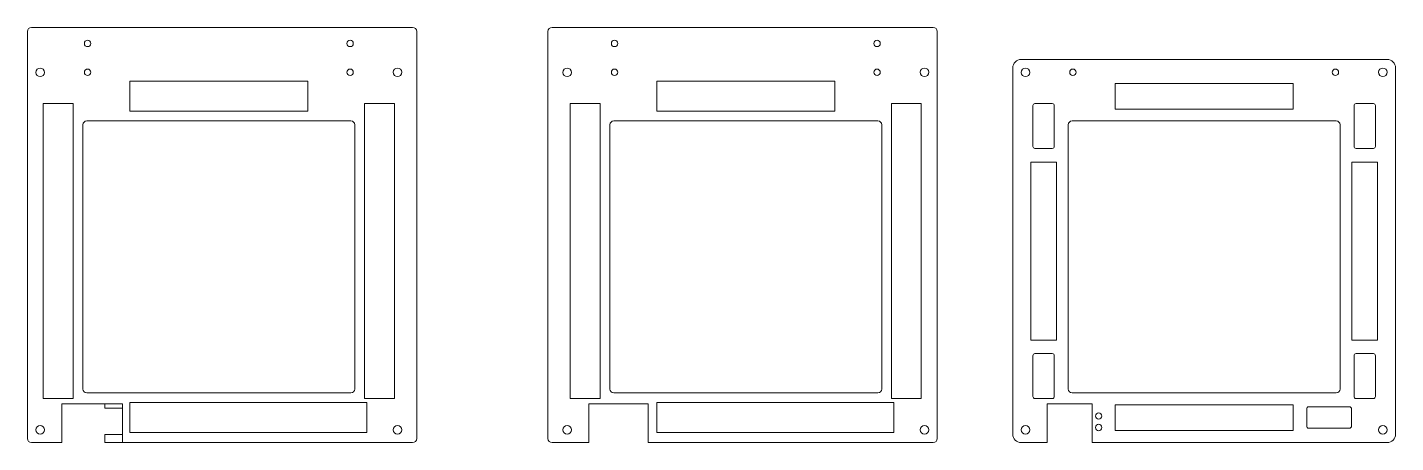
# Model space of a CAD drawing. Header units: millimetres. Extents: x -2196 to -762, y -68 to 126.
# Drawn here: x -2196 to -1556, y -68 to 126 of the extents above; entities that cross this region are included whole.
import ezdxf

# ---------------------------------------------------------------- set-up
doc = ezdxf.new("R2010")
doc.units = ezdxf.units.MM
doc.header["$MEASUREMENT"] = 0
doc.layers.add('Cut', color=7, linetype='Continuous')

msp = doc.modelspace()

# ---------------------------------------------------------------- linework, layer by layer
at = {"layer": 'Cut', "color": 250, "lineweight": 9}
for points in [[(-2188.113, -47.1854), (-2174.113, -47.1854), (-2174.113, 90.6544), (-2188.113, 90.6544), (-2188.113, -47.1854)], [(-2038.0331, -47.1854), (-2024.0331, -47.1854), (-2024.0331, 90.6544), (-2038.0331, 90.6544), (-2038.0331, -47.1854)], [(-1941.7938, -47.1854), (-1927.7938, -47.1854), (-1927.7938, 90.6544), (-1941.7938, 90.6544), (-1941.7938, -47.1854)], [(-1791.7139, -47.1854), (-1777.7139, -47.1854), (-1777.7139, 90.6544), (-1791.7139, 90.6544), (-1791.7139, -47.1854)], [(-1726.5498, -19.8255), (-1714.5498, -19.8255), (-1714.5498, 63.2945), (-1726.5498, 63.2945), (-1726.5498, -19.8255)], [(-1576.4699, -19.8255), (-1564.4699, -19.8255), (-1564.4699, 63.2945), (-1576.4699, 63.2945), (-1576.4699, -19.8255)], [(-2159.4131, -51.6874), (-2151.0599, -51.6874), (-2151.0599, -49.5756), (-2159.4131, -49.5756), (-2159.4131, -51.6874)], [(-2159.4131, -67.7655), (-2151.0599, -67.7655), (-2151.0599, -63.9641), (-2159.4131, -63.9641), (-2159.4131, -67.7655)]]:
    msp.add_lwpolyline(points, close=True, dxfattribs=at)
for centre, major_axis, ratio in [((-2167.4214, 118.7345), (0, 1.5), 1), ((-2044.7245, 118.7345), (0, 1.5), 1), ((-1921.1022, 118.7345), (0, 1.5), 1), ((-1798.4053, 118.7345), (0, 1.5), 1), ((-2189.573, 105.2269), (0, 2), 1), ((-2167.4214, 105.2563), (0, 1.5), 1), ((-2044.7245, 105.2563), (0, 1.5), 1), ((-2022.573, 105.2345), (0, 2), 1), ((-1943.2538, 105.2269), (0, 2), 1), ((-1921.1022, 105.2563), (0, 1.5), 1), ((-1798.4053, 105.2563), (0, 1.5), 1), ((-1776.2538, 105.2345), (0, 2), 1), ((-1729.0098, 105.2269), (0, 2), 1), ((-1706.8582, 105.2563), (0, 1.5), 1), ((-1584.1613, 105.2563), (0, 1.5), 1), ((-1562.0098, 105.2345), (0, 2), 1), ((-1694.8362, -55.3343), (0, 1.5001), 0.99993334), ((-2189.573, -61.7655), (0, 2), 1), ((-2022.573, -61.7731), (0, 2), 1), ((-1943.2538, -61.7655), (0, 2), 1), ((-1776.2538, -61.7731), (0, 2), 1), ((-1729.0098, -61.7655), (0, 2), 1), ((-1694.8362, -60.6836), (0, 1.5001), 0.99993334), ((-1562.0098, -61.7731), (0, 2), 1)]:
    msp.add_ellipse(centre, major_axis=major_axis, ratio=ratio, dxfattribs=at)
for points, knots in [([(-2015.5731, 126.2345), (-2015.5731, 126.2345), (-2193.5731, 126.2345), (-2193.5731, 126.2345), (-2193.5731, 126.2345), (-2194.6731, 126.2345), (-2195.5731, 125.3345), (-2195.5731, 124.2345), (-2195.5731, 124.2345), (-2195.5731, 124.2345), (-2195.5731, -65.7655), (-2195.5731, -65.7655), (-2195.5731, -65.7655), (-2195.5731, -66.8654), (-2194.6731, -67.7655), (-2193.5731, -67.7655), (-2193.5731, -67.7655), (-2193.5731, -67.7655), (-2179.4131, -67.7655), (-2179.4131, -67.7655), (-2179.4131, -67.7655), (-2179.4131, -67.7655), (-2179.4131, -49.5755), (-2179.4131, -49.5755), (-2179.4131, -49.5755), (-2179.4131, -49.5755), (-2151.0599, -49.5755), (-2151.0599, -49.5755), (-2151.0599, -49.5755), (-2151.0599, -49.5755), (-2151.0599, -67.7655), (-2151.0599, -67.7655), (-2151.0599, -67.7655), (-2151.0599, -67.7655), (-2015.5731, -67.7655), (-2015.5731, -67.7655), (-2015.5731, -67.7655), (-2014.4731, -67.7655), (-2013.5731, -66.8655), (-2013.5731, -65.7655), (-2013.5731, -65.7655), (-2013.5731, -65.7655), (-2013.5731, 124.2345), (-2013.5731, 124.2345), (-2013.5731, 124.2345), (-2013.5731, 125.3345), (-2014.4731, 126.2345), (-2015.5731, 126.2345)], [0, 0, 0, 0, 0.07692308, 0.07692308, 0.07692308, 0.07692308, 0.15384615, 0.15384615, 0.15384615, 0.15384615, 0.23076923, 0.23076923, 0.23076923, 0.23076923, 0.30769231, 0.30769231, 0.30769231, 0.30769231, 0.38461538, 0.38461538, 0.38461538, 0.38461538, 0.46153846, 0.46153846, 0.46153846, 0.46153846, 0.53846154, 0.53846154, 0.53846154, 0.53846154, 0.61538462, 0.61538462, 0.61538462, 0.61538462, 0.69230769, 0.69230769, 0.69230769, 0.69230769, 0.76923077, 0.76923077, 0.76923077, 0.76923077, 0.84615385, 0.84615385, 0.84615385, 0.84615385, 1, 1, 1, 1]), ([(-1772.2536, 126.2345), (-1772.2536, 126.2345), (-1950.2536, 126.2345), (-1950.2536, 126.2345), (-1950.2536, 126.2345), (-1951.3536, 126.2345), (-1952.2536, 125.3345), (-1952.2536, 124.2345), (-1952.2536, 124.2345), (-1952.2536, 124.2345), (-1952.2536, -65.7655), (-1952.2536, -65.7655), (-1952.2536, -65.7655), (-1952.2536, -66.8655), (-1951.3536, -67.7655), (-1950.2536, -67.7655), (-1950.2536, -67.7655), (-1950.2536, -67.7655), (-1933.0939, -67.7655), (-1933.0939, -67.7655), (-1933.0939, -67.7655), (-1933.0939, -67.7655), (-1933.0939, -49.5755), (-1933.0939, -49.5755), (-1933.0939, -49.5755), (-1933.0939, -49.5755), (-1905.4332, -49.5755), (-1905.4332, -49.5755), (-1905.4332, -49.5755), (-1905.4332, -49.5755), (-1905.4332, -67.7655), (-1905.4332, -67.7655), (-1905.4332, -67.7655), (-1905.4332, -67.7655), (-1772.2536, -67.7655), (-1772.2536, -67.7655), (-1772.2536, -67.7655), (-1771.1536, -67.7655), (-1770.2536, -66.8655), (-1770.2536, -65.7655), (-1770.2536, -65.7655), (-1770.2536, -65.7655), (-1770.2536, 124.2345), (-1770.2536, 124.2345), (-1770.2536, 124.2345), (-1770.2536, 125.3345), (-1771.1536, 126.2345), (-1772.2536, 126.2345)], [0, 0, 0, 0, 0.07692308, 0.07692308, 0.07692308, 0.07692308, 0.15384615, 0.15384615, 0.15384615, 0.15384615, 0.23076923, 0.23076923, 0.23076923, 0.23076923, 0.30769231, 0.30769231, 0.30769231, 0.30769231, 0.38461538, 0.38461538, 0.38461538, 0.38461538, 0.46153846, 0.46153846, 0.46153846, 0.46153846, 0.53846154, 0.53846154, 0.53846154, 0.53846154, 0.61538462, 0.61538462, 0.61538462, 0.61538462, 0.69230769, 0.69230769, 0.69230769, 0.69230769, 0.76923077, 0.76923077, 0.76923077, 0.76923077, 0.84615385, 0.84615385, 0.84615385, 0.84615385, 1, 1, 1, 1]), ([(-1731.0097, 111.2345), (-1731.0097, 111.2345), (-1560.0099, 111.2345), (-1560.0099, 111.2345), (-1560.0099, 111.2345), (-1557.8099, 111.2345), (-1556.0098, 109.4344), (-1556.0098, 107.2344), (-1556.0098, 107.2344), (-1556.0098, 107.2344), (-1556.0098, -63.7654), (-1556.0098, -63.7654), (-1556.0098, -63.7654), (-1556.0098, -65.9654), (-1557.8099, -67.7655), (-1560.0099, -67.7655), (-1560.0099, -67.7655), (-1560.0099, -67.7655), (-1697.85, -67.7655), (-1697.85, -67.7655), (-1697.85, -67.7655), (-1697.85, -67.7655), (-1697.85, -49.5755), (-1697.85, -49.5755), (-1697.85, -49.5755), (-1697.85, -49.5755), (-1698.8499, -49.5755), (-1698.8499, -49.5755), (-1698.8499, -49.5755), (-1698.8499, -49.5755), (-1699.8729, -49.5755), (-1699.8729, -49.5755), (-1699.8729, -49.5755), (-1699.8729, -49.5755), (-1718.8499, -49.5755), (-1718.8499, -49.5755), (-1718.8499, -49.5755), (-1718.8499, -49.5755), (-1718.8499, -67.7655), (-1718.8499, -67.7655), (-1718.8499, -67.7655), (-1718.8499, -67.7655), (-1731.0097, -67.7655), (-1731.0097, -67.7655), (-1731.0097, -67.7655), (-1733.2097, -67.7655), (-1735.0098, -65.9654), (-1735.0098, -63.7654), (-1735.0098, -63.7654), (-1735.0098, -63.7654), (-1735.0098, 107.2344), (-1735.0098, 107.2344), (-1735.0098, 107.2344), (-1735.0098, 109.4344), (-1733.2097, 111.2345), (-1731.0097, 111.2345)], [0, 0, 0, 0, 0.06666667, 0.06666667, 0.06666667, 0.06666667, 0.13333333, 0.13333333, 0.13333333, 0.13333333, 0.2, 0.2, 0.2, 0.2, 0.26666667, 0.26666667, 0.26666667, 0.26666667, 0.33333333, 0.33333333, 0.33333333, 0.33333333, 0.4, 0.4, 0.4, 0.4, 0.46666667, 0.46666667, 0.46666667, 0.46666667, 0.53333333, 0.53333333, 0.53333333, 0.53333333, 0.6, 0.6, 0.6, 0.6, 0.66666667, 0.66666667, 0.66666667, 0.66666667, 0.73333333, 0.73333333, 0.73333333, 0.73333333, 0.8, 0.8, 0.8, 0.8, 0.86666667, 0.86666667, 0.86666667, 0.86666667, 1, 1, 1, 1]), ([(-2064.5131, 87.0445), (-2064.5131, 87.0445), (-2064.5131, 101.0445), (-2064.5131, 101.0445), (-2064.5131, 101.0445), (-2064.5131, 101.0445), (-2147.6331, 101.0445), (-2147.6331, 101.0445), (-2147.6331, 101.0445), (-2147.6331, 101.0445), (-2147.6331, 87.0445), (-2147.6331, 87.0445), (-2147.6331, 87.0445), (-2147.6331, 87.0445), (-2064.5131, 87.0445), (-2064.5131, 87.0445)], [0, 0, 0, 0, 0.2, 0.2, 0.2, 0.2, 0.4, 0.4, 0.4, 0.4, 0.6, 0.6, 0.6, 0.6, 1, 1, 1, 1]), ([(-1818.1939, 87.0445), (-1818.1939, 87.0445), (-1818.1939, 101.0445), (-1818.1939, 101.0445), (-1818.1939, 101.0445), (-1818.1939, 101.0445), (-1901.3139, 101.0445), (-1901.3139, 101.0445), (-1901.3139, 101.0445), (-1901.3139, 101.0445), (-1901.3139, 87.0445), (-1901.3139, 87.0445), (-1901.3139, 87.0445), (-1901.3139, 87.0445), (-1818.1939, 87.0445), (-1818.1939, 87.0445)], [0, 0, 0, 0, 0.2, 0.2, 0.2, 0.2, 0.4, 0.4, 0.4, 0.4, 0.6, 0.6, 0.6, 0.6, 1, 1, 1, 1]), ([(-1603.9499, 88.0445), (-1603.9499, 88.0445), (-1603.9499, 100.0445), (-1603.9499, 100.0445), (-1603.9499, 100.0445), (-1603.9499, 100.0445), (-1687.0699, 100.0445), (-1687.0699, 100.0445), (-1687.0699, 100.0445), (-1687.0699, 100.0445), (-1687.0699, 88.0445), (-1687.0699, 88.0445), (-1687.0699, 88.0445), (-1687.0699, 88.0445), (-1603.9499, 88.0445), (-1603.9499, 88.0445)], [0, 0, 0, 0, 0.2, 0.2, 0.2, 0.2, 0.4, 0.4, 0.4, 0.4, 0.6, 0.6, 0.6, 0.6, 1, 1, 1, 1]), ([(-1716.5023, 69.6546), (-1716.5023, 69.6546), (-1724.5973, 69.6546), (-1724.5973, 69.6546), (-1724.5973, 69.6546), (-1724.8497, 69.6545), (-1725.0919, 69.7572), (-1725.2705, 69.9401), (-1725.2705, 69.9401), (-1725.4491, 70.123), (-1725.5495, 70.3725), (-1725.5497, 70.6313), (-1725.5497, 70.6313), (-1725.5497, 70.6313), (-1725.5497, 89.6777), (-1725.5497, 89.6777), (-1725.5497, 89.6777), (-1725.5498, 89.9366), (-1725.4497, 90.1849), (-1725.2713, 90.3681), (-1725.2713, 90.3681), (-1725.093, 90.5513), (-1724.8497, 90.6543), (-1724.5973, 90.6544), (-1724.5973, 90.6544), (-1724.5973, 90.6544), (-1716.5023, 90.6544), (-1716.5023, 90.6544), (-1716.5023, 90.6544), (-1716.2498, 90.6546), (-1716.0077, 90.5519), (-1715.829, 90.369), (-1715.829, 90.369), (-1715.6505, 90.1861), (-1715.55, 89.9366), (-1715.5499, 89.6777), (-1715.5499, 89.6777), (-1715.5499, 89.6777), (-1715.5499, 70.6313), (-1715.5499, 70.6313), (-1715.5499, 70.6313), (-1715.5497, 70.3725), (-1715.6498, 70.1241), (-1715.8282, 69.941), (-1715.8282, 69.941), (-1716.0066, 69.7578), (-1716.2498, 69.6548), (-1716.5023, 69.6546)], [0, 0, 0, 0, 0.07692308, 0.07692308, 0.07692308, 0.07692308, 0.15384615, 0.15384615, 0.15384615, 0.15384615, 0.23076923, 0.23076923, 0.23076923, 0.23076923, 0.30769231, 0.30769231, 0.30769231, 0.30769231, 0.38461538, 0.38461538, 0.38461538, 0.38461538, 0.46153846, 0.46153846, 0.46153846, 0.46153846, 0.53846154, 0.53846154, 0.53846154, 0.53846154, 0.61538462, 0.61538462, 0.61538462, 0.61538462, 0.69230769, 0.69230769, 0.69230769, 0.69230769, 0.76923077, 0.76923077, 0.76923077, 0.76923077, 0.84615385, 0.84615385, 0.84615385, 0.84615385, 1, 1, 1, 1]), ([(-1566.4224, 69.6546), (-1566.4224, 69.6546), (-1574.5174, 69.6546), (-1574.5174, 69.6546), (-1574.5174, 69.6546), (-1574.7698, 69.6545), (-1575.012, 69.7572), (-1575.1906, 69.9401), (-1575.1906, 69.9401), (-1575.3692, 70.123), (-1575.4696, 70.3725), (-1575.4698, 70.6313), (-1575.4698, 70.6313), (-1575.4698, 70.6313), (-1575.4698, 89.6777), (-1575.4698, 89.6777), (-1575.4698, 89.6777), (-1575.4699, 89.9366), (-1575.3698, 90.1849), (-1575.1914, 90.3681), (-1575.1914, 90.3681), (-1575.0131, 90.5513), (-1574.7698, 90.6543), (-1574.5174, 90.6544), (-1574.5174, 90.6544), (-1574.5174, 90.6544), (-1566.4224, 90.6544), (-1566.4224, 90.6544), (-1566.4224, 90.6544), (-1566.1699, 90.6546), (-1565.9278, 90.5519), (-1565.7491, 90.369), (-1565.7491, 90.369), (-1565.5706, 90.1861), (-1565.4701, 89.9366), (-1565.47, 89.6777), (-1565.47, 89.6777), (-1565.47, 89.6777), (-1565.47, 70.6313), (-1565.47, 70.6313), (-1565.47, 70.6313), (-1565.4698, 70.3725), (-1565.5699, 70.1241), (-1565.7483, 69.941), (-1565.7483, 69.941), (-1565.9267, 69.7578), (-1566.1699, 69.6548), (-1566.4224, 69.6546)], [0, 0, 0, 0, 0.07692308, 0.07692308, 0.07692308, 0.07692308, 0.15384615, 0.15384615, 0.15384615, 0.15384615, 0.23076923, 0.23076923, 0.23076923, 0.23076923, 0.30769231, 0.30769231, 0.30769231, 0.30769231, 0.38461538, 0.38461538, 0.38461538, 0.38461538, 0.46153846, 0.46153846, 0.46153846, 0.46153846, 0.53846154, 0.53846154, 0.53846154, 0.53846154, 0.61538462, 0.61538462, 0.61538462, 0.61538462, 0.69230769, 0.69230769, 0.69230769, 0.69230769, 0.76923077, 0.76923077, 0.76923077, 0.76923077, 0.84615385, 0.84615385, 0.84615385, 0.84615385, 1, 1, 1, 1]), ([(-2167.7939, 82.5445), (-2167.7939, 82.5445), (-2044.3522, 82.5445), (-2044.3522, 82.5445), (-2044.3522, 82.5445), (-2043.3517, 82.5445), (-2042.533, 81.7258), (-2042.533, 80.7253), (-2042.533, 80.7253), (-2042.533, 80.7253), (-2042.533, -42.7163), (-2042.533, -42.7163), (-2042.533, -42.7163), (-2042.533, -43.7168), (-2043.3517, -44.5355), (-2044.3522, -44.5355), (-2044.3522, -44.5355), (-2044.3522, -44.5355), (-2167.7939, -44.5355), (-2167.7939, -44.5355), (-2167.7939, -44.5355), (-2168.7944, -44.5355), (-2169.6131, -43.7168), (-2169.6131, -42.7163), (-2169.6131, -42.7163), (-2169.6131, -42.7163), (-2169.6131, 80.7253), (-2169.6131, 80.7253), (-2169.6131, 80.7253), (-2169.6131, 81.7258), (-2168.7944, 82.5445), (-2167.7939, 82.5445)], [0, 0, 0, 0, 0.11111111, 0.11111111, 0.11111111, 0.11111111, 0.22222222, 0.22222222, 0.22222222, 0.22222222, 0.33333333, 0.33333333, 0.33333333, 0.33333333, 0.44444444, 0.44444444, 0.44444444, 0.44444444, 0.55555556, 0.55555556, 0.55555556, 0.55555556, 0.66666667, 0.66666667, 0.66666667, 0.66666667, 0.77777778, 0.77777778, 0.77777778, 0.77777778, 1, 1, 1, 1]), ([(-2167.7939, 82.5445), (-2167.7939, 82.5445), (-2044.3522, 82.5445), (-2044.3522, 82.5445), (-2044.3522, 82.5445), (-2043.3517, 82.5445), (-2042.533, 81.7258), (-2042.533, 80.7253), (-2042.533, 80.7253), (-2042.533, 80.7253), (-2042.533, -42.7163), (-2042.533, -42.7163), (-2042.533, -42.7163), (-2042.533, -43.7168), (-2043.3517, -44.5355), (-2044.3522, -44.5355), (-2044.3522, -44.5355), (-2044.3522, -44.5355), (-2167.7939, -44.5355), (-2167.7939, -44.5355), (-2167.7939, -44.5355), (-2168.7944, -44.5355), (-2169.6131, -43.7168), (-2169.6131, -42.7163), (-2169.6131, -42.7163), (-2169.6131, -42.7163), (-2169.6131, 80.7253), (-2169.6131, 80.7253), (-2169.6131, 80.7253), (-2169.6131, 81.7258), (-2168.7944, 82.5445), (-2167.7939, 82.5445)], [0, 0, 0, 0, 0.11111111, 0.11111111, 0.11111111, 0.11111111, 0.22222222, 0.22222222, 0.22222222, 0.22222222, 0.33333333, 0.33333333, 0.33333333, 0.33333333, 0.44444444, 0.44444444, 0.44444444, 0.44444444, 0.55555556, 0.55555556, 0.55555556, 0.55555556, 0.66666667, 0.66666667, 0.66666667, 0.66666667, 0.77777778, 0.77777778, 0.77777778, 0.77777778, 1, 1, 1, 1]), ([(-1921.4747, 82.5445), (-1921.4747, 82.5445), (-1798.033, 82.5445), (-1798.033, 82.5445), (-1798.033, 82.5445), (-1797.0325, 82.5445), (-1796.2138, 81.7258), (-1796.2138, 80.7253), (-1796.2138, 80.7253), (-1796.2138, 80.7253), (-1796.2138, -42.7163), (-1796.2138, -42.7163), (-1796.2138, -42.7163), (-1796.2138, -43.7168), (-1797.0325, -44.5355), (-1798.033, -44.5355), (-1798.033, -44.5355), (-1798.033, -44.5355), (-1921.4747, -44.5355), (-1921.4747, -44.5355), (-1921.4747, -44.5355), (-1922.4752, -44.5355), (-1923.2939, -43.7168), (-1923.2939, -42.7163), (-1923.2939, -42.7163), (-1923.2939, -42.7163), (-1923.2939, 80.7253), (-1923.2939, 80.7253), (-1923.2939, 80.7253), (-1923.2939, 81.7258), (-1922.4752, 82.5445), (-1921.4747, 82.5445)], [0, 0, 0, 0, 0.11111111, 0.11111111, 0.11111111, 0.11111111, 0.22222222, 0.22222222, 0.22222222, 0.22222222, 0.33333333, 0.33333333, 0.33333333, 0.33333333, 0.44444444, 0.44444444, 0.44444444, 0.44444444, 0.55555556, 0.55555556, 0.55555556, 0.55555556, 0.66666667, 0.66666667, 0.66666667, 0.66666667, 0.77777778, 0.77777778, 0.77777778, 0.77777778, 1, 1, 1, 1]), ([(-1921.4747, 82.5445), (-1921.4747, 82.5445), (-1798.033, 82.5445), (-1798.033, 82.5445), (-1798.033, 82.5445), (-1797.0325, 82.5445), (-1796.2138, 81.7258), (-1796.2138, 80.7253), (-1796.2138, 80.7253), (-1796.2138, 80.7253), (-1796.2138, -42.7163), (-1796.2138, -42.7163), (-1796.2138, -42.7163), (-1796.2138, -43.7168), (-1797.0325, -44.5355), (-1798.033, -44.5355), (-1798.033, -44.5355), (-1798.033, -44.5355), (-1921.4747, -44.5355), (-1921.4747, -44.5355), (-1921.4747, -44.5355), (-1922.4752, -44.5355), (-1923.2939, -43.7168), (-1923.2939, -42.7163), (-1923.2939, -42.7163), (-1923.2939, -42.7163), (-1923.2939, 80.7253), (-1923.2939, 80.7253), (-1923.2939, 80.7253), (-1923.2939, 81.7258), (-1922.4752, 82.5445), (-1921.4747, 82.5445)], [0, 0, 0, 0, 0.11111111, 0.11111111, 0.11111111, 0.11111111, 0.22222222, 0.22222222, 0.22222222, 0.22222222, 0.33333333, 0.33333333, 0.33333333, 0.33333333, 0.44444444, 0.44444444, 0.44444444, 0.44444444, 0.55555556, 0.55555556, 0.55555556, 0.55555556, 0.66666667, 0.66666667, 0.66666667, 0.66666667, 0.77777778, 0.77777778, 0.77777778, 0.77777778, 1, 1, 1, 1]), ([(-1707.2307, 82.5445), (-1707.2307, 82.5445), (-1583.789, 82.5445), (-1583.789, 82.5445), (-1583.789, 82.5445), (-1582.7885, 82.5445), (-1581.9698, 81.7258), (-1581.9698, 80.7253), (-1581.9698, 80.7253), (-1581.9698, 80.7253), (-1581.9698, -42.7163), (-1581.9698, -42.7163), (-1581.9698, -42.7163), (-1581.9698, -43.7168), (-1582.7885, -44.5355), (-1583.789, -44.5355), (-1583.789, -44.5355), (-1583.789, -44.5355), (-1707.2307, -44.5355), (-1707.2307, -44.5355), (-1707.2307, -44.5355), (-1708.2312, -44.5355), (-1709.0499, -43.7168), (-1709.0499, -42.7163), (-1709.0499, -42.7163), (-1709.0499, -42.7163), (-1709.0499, 80.7253), (-1709.0499, 80.7253), (-1709.0499, 80.7253), (-1709.0499, 81.7258), (-1708.2312, 82.5445), (-1707.2307, 82.5445)], [0, 0, 0, 0, 0.11111111, 0.11111111, 0.11111111, 0.11111111, 0.22222222, 0.22222222, 0.22222222, 0.22222222, 0.33333333, 0.33333333, 0.33333333, 0.33333333, 0.44444444, 0.44444444, 0.44444444, 0.44444444, 0.55555556, 0.55555556, 0.55555556, 0.55555556, 0.66666667, 0.66666667, 0.66666667, 0.66666667, 0.77777778, 0.77777778, 0.77777778, 0.77777778, 1, 1, 1, 1]), ([(-1716.5023, -47.1854), (-1716.5023, -47.1854), (-1724.5973, -47.1854), (-1724.5973, -47.1854), (-1724.5973, -47.1854), (-1724.8497, -47.1855), (-1725.0919, -47.0828), (-1725.2705, -46.8999), (-1725.2705, -46.8999), (-1725.4491, -46.717), (-1725.5495, -46.4675), (-1725.5497, -46.2087), (-1725.5497, -46.2087), (-1725.5497, -46.2087), (-1725.5497, -27.1623), (-1725.5497, -27.1623), (-1725.5497, -27.1623), (-1725.5498, -26.9034), (-1725.4497, -26.6551), (-1725.2713, -26.4719), (-1725.2713, -26.4719), (-1725.093, -26.2887), (-1724.8497, -26.1857), (-1724.5973, -26.1856), (-1724.5973, -26.1856), (-1724.5973, -26.1856), (-1716.5023, -26.1856), (-1716.5023, -26.1856), (-1716.5023, -26.1856), (-1716.2498, -26.1854), (-1716.0077, -26.2881), (-1715.829, -26.471), (-1715.829, -26.471), (-1715.6505, -26.6539), (-1715.55, -26.9034), (-1715.5499, -27.1623), (-1715.5499, -27.1623), (-1715.5499, -27.1623), (-1715.5499, -46.2087), (-1715.5499, -46.2087), (-1715.5499, -46.2087), (-1715.5497, -46.4675), (-1715.6498, -46.7159), (-1715.8282, -46.899), (-1715.8282, -46.899), (-1716.0066, -47.0822), (-1716.2498, -47.1852), (-1716.5023, -47.1854)], [0, 0, 0, 0, 0.07692308, 0.07692308, 0.07692308, 0.07692308, 0.15384615, 0.15384615, 0.15384615, 0.15384615, 0.23076923, 0.23076923, 0.23076923, 0.23076923, 0.30769231, 0.30769231, 0.30769231, 0.30769231, 0.38461538, 0.38461538, 0.38461538, 0.38461538, 0.46153846, 0.46153846, 0.46153846, 0.46153846, 0.53846154, 0.53846154, 0.53846154, 0.53846154, 0.61538462, 0.61538462, 0.61538462, 0.61538462, 0.69230769, 0.69230769, 0.69230769, 0.69230769, 0.76923077, 0.76923077, 0.76923077, 0.76923077, 0.84615385, 0.84615385, 0.84615385, 0.84615385, 1, 1, 1, 1]), ([(-1566.4224, -47.1854), (-1566.4224, -47.1854), (-1574.5174, -47.1854), (-1574.5174, -47.1854), (-1574.5174, -47.1854), (-1574.7698, -47.1855), (-1575.012, -47.0828), (-1575.1906, -46.8999), (-1575.1906, -46.8999), (-1575.3692, -46.717), (-1575.4696, -46.4675), (-1575.4698, -46.2087), (-1575.4698, -46.2087), (-1575.4698, -46.2087), (-1575.4698, -27.1623), (-1575.4698, -27.1623), (-1575.4698, -27.1623), (-1575.4699, -26.9034), (-1575.3698, -26.6551), (-1575.1914, -26.4719), (-1575.1914, -26.4719), (-1575.0131, -26.2887), (-1574.7698, -26.1857), (-1574.5174, -26.1856), (-1574.5174, -26.1856), (-1574.5174, -26.1856), (-1566.4224, -26.1856), (-1566.4224, -26.1856), (-1566.4224, -26.1856), (-1566.1699, -26.1854), (-1565.9278, -26.2881), (-1565.7491, -26.471), (-1565.7491, -26.471), (-1565.5706, -26.6539), (-1565.4701, -26.9034), (-1565.47, -27.1623), (-1565.47, -27.1623), (-1565.47, -27.1623), (-1565.47, -46.2087), (-1565.47, -46.2087), (-1565.47, -46.2087), (-1565.4698, -46.4675), (-1565.5699, -46.7159), (-1565.7483, -46.899), (-1565.7483, -46.899), (-1565.9267, -47.0822), (-1566.1699, -47.1852), (-1566.4224, -47.1854)], [0, 0, 0, 0, 0.07692308, 0.07692308, 0.07692308, 0.07692308, 0.15384615, 0.15384615, 0.15384615, 0.15384615, 0.23076923, 0.23076923, 0.23076923, 0.23076923, 0.30769231, 0.30769231, 0.30769231, 0.30769231, 0.38461538, 0.38461538, 0.38461538, 0.38461538, 0.46153846, 0.46153846, 0.46153846, 0.46153846, 0.53846154, 0.53846154, 0.53846154, 0.53846154, 0.61538462, 0.61538462, 0.61538462, 0.61538462, 0.69230769, 0.69230769, 0.69230769, 0.69230769, 0.76923077, 0.76923077, 0.76923077, 0.76923077, 0.84615385, 0.84615385, 0.84615385, 0.84615385, 1, 1, 1, 1]), ([(-2036.9031, -63.0355), (-2036.9031, -63.0355), (-2036.9031, -49.0355), (-2036.9031, -49.0355), (-2036.9031, -49.0355), (-2036.9031, -49.0355), (-2147.6331, -49.0355), (-2147.6331, -49.0355), (-2147.6331, -49.0355), (-2147.6331, -49.0355), (-2147.6331, -63.0355), (-2147.6331, -63.0355), (-2147.6331, -63.0355), (-2147.6331, -63.0355), (-2036.9031, -63.0355), (-2036.9031, -63.0355)], [0, 0, 0, 0, 0.2, 0.2, 0.2, 0.2, 0.4, 0.4, 0.4, 0.4, 0.6, 0.6, 0.6, 0.6, 1, 1, 1, 1]), ([(-1790.5839, -63.0355), (-1790.5839, -63.0355), (-1790.5839, -49.0355), (-1790.5839, -49.0355), (-1790.5839, -49.0355), (-1790.5839, -49.0355), (-1901.3139, -49.0355), (-1901.3139, -49.0355), (-1901.3139, -49.0355), (-1901.3139, -49.0355), (-1901.3139, -63.0355), (-1901.3139, -63.0355), (-1901.3139, -63.0355), (-1901.3139, -63.0355), (-1790.5839, -63.0355), (-1790.5839, -63.0355)], [0, 0, 0, 0, 0.2, 0.2, 0.2, 0.2, 0.4, 0.4, 0.4, 0.4, 0.6, 0.6, 0.6, 0.6, 1, 1, 1, 1]), ([(-1603.9499, -62.0355), (-1603.9499, -62.0355), (-1603.9499, -50.0355), (-1603.9499, -50.0355), (-1603.9499, -50.0355), (-1603.9499, -50.0355), (-1687.0699, -50.0355), (-1687.0699, -50.0355), (-1687.0699, -50.0355), (-1687.0699, -50.0355), (-1687.0699, -62.0355), (-1687.0699, -62.0355), (-1687.0699, -62.0355), (-1687.0699, -62.0355), (-1603.9499, -62.0355), (-1603.9499, -62.0355)], [0, 0, 0, 0, 0.2, 0.2, 0.2, 0.2, 0.4, 0.4, 0.4, 0.4, 0.6, 0.6, 0.6, 0.6, 1, 1, 1, 1]), ([(-1597.5898, -60.083), (-1597.5898, -60.083), (-1597.5898, -51.988), (-1597.5898, -51.988), (-1597.5898, -51.988), (-1597.5899, -51.7356), (-1597.4872, -51.4934), (-1597.3043, -51.3148), (-1597.3043, -51.3148), (-1597.1214, -51.1362), (-1596.8719, -51.0358), (-1596.6131, -51.0356), (-1596.6131, -51.0356), (-1596.6131, -51.0356), (-1577.5667, -51.0356), (-1577.5667, -51.0356), (-1577.5667, -51.0356), (-1577.3078, -51.0355), (-1577.0595, -51.1356), (-1576.8763, -51.314), (-1576.8763, -51.314), (-1576.6931, -51.4923), (-1576.5901, -51.7356), (-1576.59, -51.988), (-1576.59, -51.988), (-1576.59, -51.988), (-1576.59, -60.083), (-1576.59, -60.083), (-1576.59, -60.083), (-1576.5898, -60.3355), (-1576.6925, -60.5776), (-1576.8754, -60.7563), (-1576.8754, -60.7563), (-1577.0583, -60.9348), (-1577.3078, -61.0353), (-1577.5667, -61.0354), (-1577.5667, -61.0354), (-1577.5667, -61.0354), (-1596.6131, -61.0354), (-1596.6131, -61.0354), (-1596.6131, -61.0354), (-1596.8719, -61.0356), (-1597.1203, -60.9355), (-1597.3034, -60.7571), (-1597.3034, -60.7571), (-1597.4866, -60.5787), (-1597.5896, -60.3355), (-1597.5898, -60.083)], [0, 0, 0, 0, 0.07692308, 0.07692308, 0.07692308, 0.07692308, 0.15384615, 0.15384615, 0.15384615, 0.15384615, 0.23076923, 0.23076923, 0.23076923, 0.23076923, 0.30769231, 0.30769231, 0.30769231, 0.30769231, 0.38461538, 0.38461538, 0.38461538, 0.38461538, 0.46153846, 0.46153846, 0.46153846, 0.46153846, 0.53846154, 0.53846154, 0.53846154, 0.53846154, 0.61538462, 0.61538462, 0.61538462, 0.61538462, 0.69230769, 0.69230769, 0.69230769, 0.69230769, 0.76923077, 0.76923077, 0.76923077, 0.76923077, 0.84615385, 0.84615385, 0.84615385, 0.84615385, 1, 1, 1, 1])]:
    msp.add_open_spline(points, degree=3, knots=knots, dxfattribs=at)

doc.saveas('drawing.dxf')
